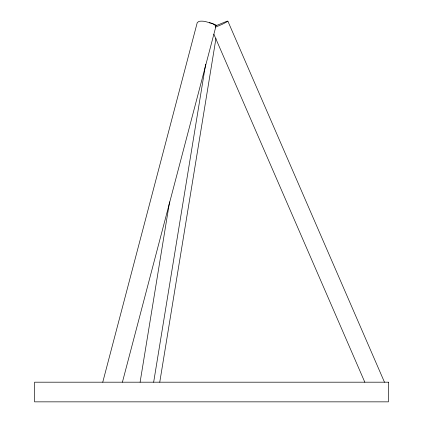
<?xml version="1.0" encoding="UTF-8"?>
<svg xmlns="http://www.w3.org/2000/svg" width="423" height="423" viewBox="0 0 423 423"><rect width="100%" height="100%" fill="white"/><g stroke="black" fill="none" stroke-linecap="round" stroke-linejoin="round"><path stroke-width="0.63" d="M140.103 382.191L169.586 201.829M153.66 382.191L205.641 64.201M159.762 382.191L215.952 38.456M102.752 382.191L197.25 22.593L198.873 21.436A10.66 3.432 14.7 0 1 204.848 21.404L211.801 23.334A8.307 2.675 14.7 0 1 215.651 26.104L215.772 26.924M122.406 382.191L215.719 27.141M215.238 26.02L226.643 21.362A10.66 0.714 -23.4 0 1 227.669 21.462L222.001 24.418L215.693 27.067M209.311 22.826L210.543 23.059M211.162 23.17L215.328 24.645A8.301 3.104 9.3 0 1 216.74 25.554M227.886 21.187L384.475 382.191M213.895 34.263L364.822 382.191M388.425 382.191L34.575 382.191L34.575 401.85L388.425 401.85L388.425 382.191"/></g></svg>
